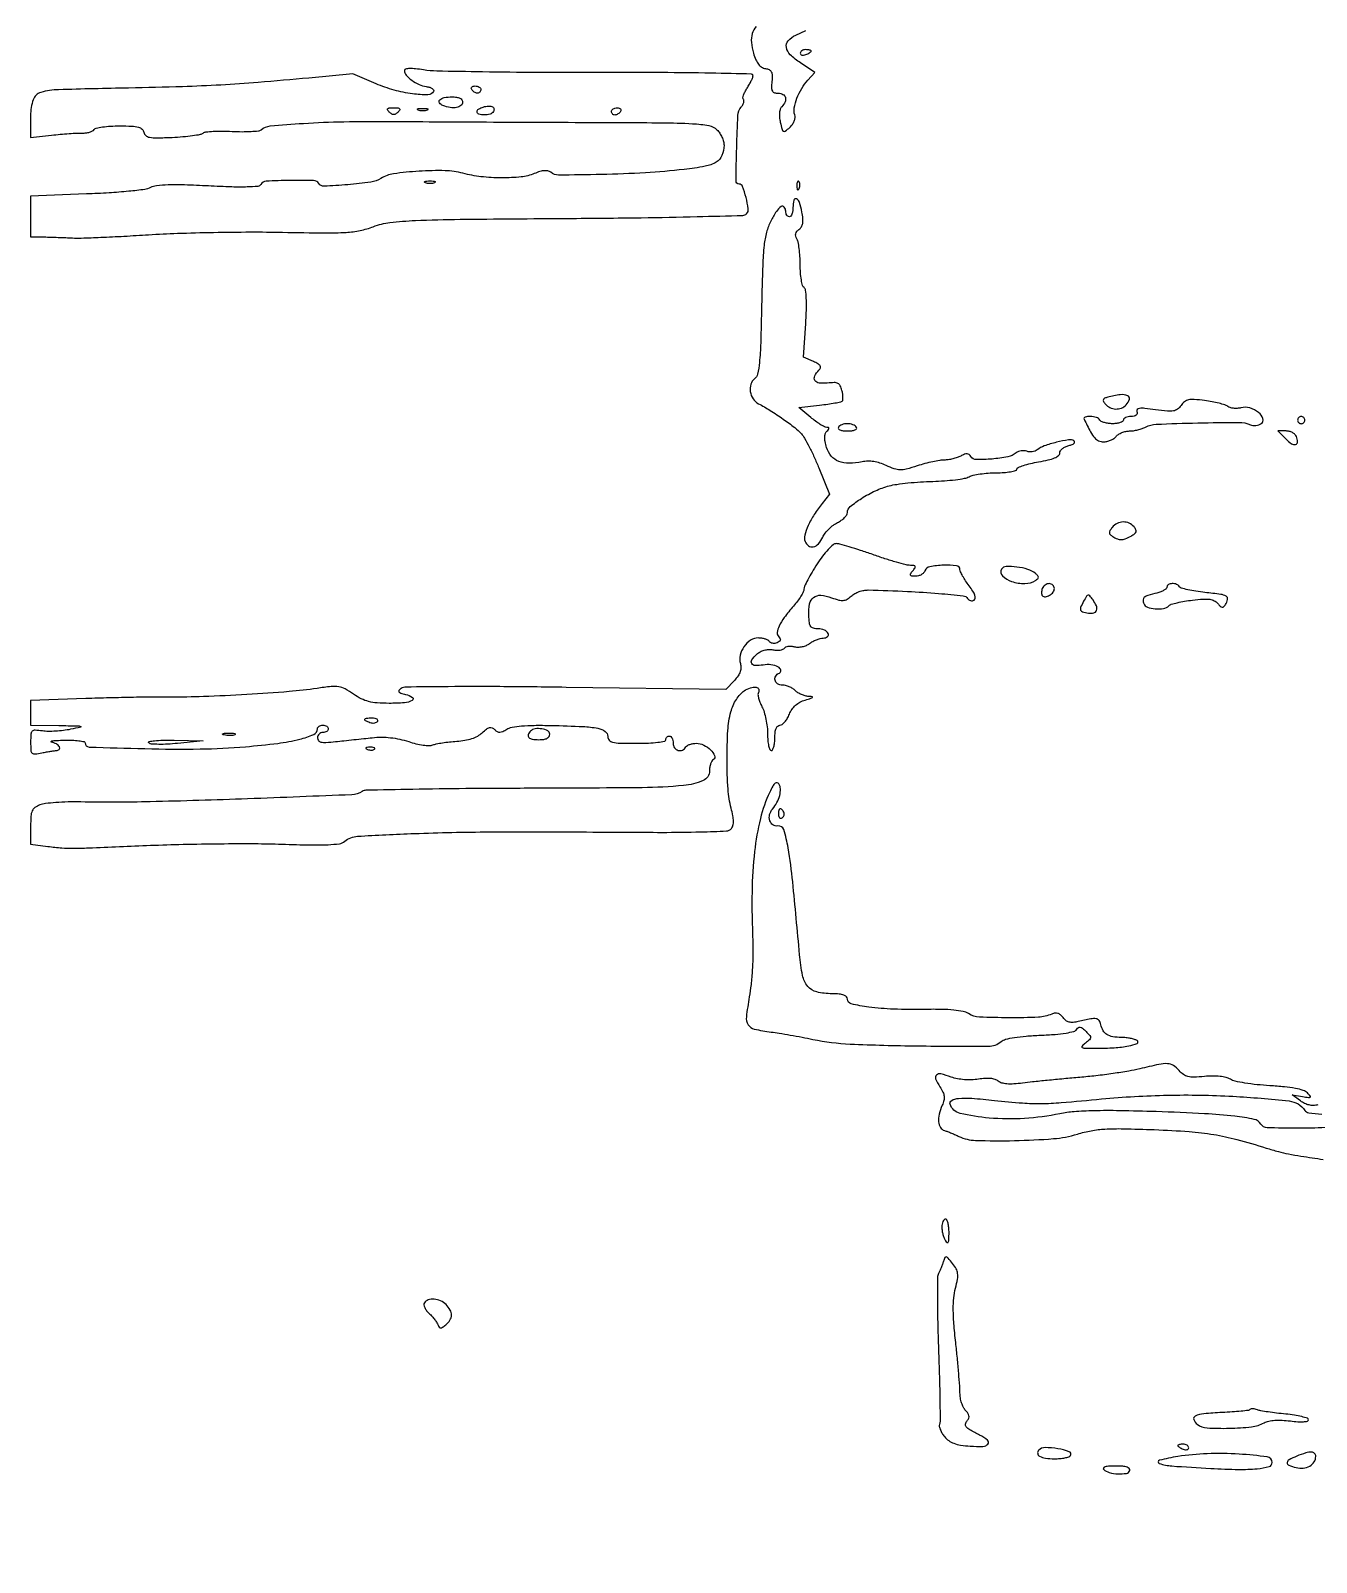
# Model space of a CAD drawing. Extents: x 0 to 5034, y 0 to 2560.
# Drawn here: x 0 to 354.2, y 256.5 to 678.2 of the extents above; entities that cross this region are included whole.
import ezdxf

# ---------------------------------------------------------------- set-up
doc = ezdxf.new("R2010")
doc.units = 0

msp = doc.modelspace()

# ---------------------------------------------------------------- linework, layer by layer
for points in [[(517.293101, 263.906391, 0.000009), (580.140047, 263.898438, 0.000011), (655.049667, 263.892017, 0.000009), (736, 263.888383, -0.000109)], [(199.859117, 679.36217, 0.108281), (198.780292, 677.417329, 0.095163), (198.535778, 675.004122, 0.050624), (199.104705, 672.044864, 0.028221), (199.764044, 670.22462, 0.063897), (200.505279, 668.964085, 0.086992), (201.369408, 668.178136, 0.106069), (202.393067, 667.800803, -0.071356), (203.451799, 667.491446, -0.170743), (204.034112, 666.932445, -0.11636), (204.265299, 665.970742, -0.025142), (204.18603, 664.25, 0.021922), (204.094066, 662.498917, 0.126309), (204.315183, 661.605629, 0.201554), (204.880345, 661.149467, 0.07044), (205.93603, 661, -0.122528), (207.237658, 660.676168, -0.21017), (207.919154, 659.813856, -0.175109), (207.806074, 658.590959, -0.08684), (206.898837, 657.298837, 0.120061), (206.496567, 656.637416, 0.053247), (206.291244, 655.629951, 0.045177), (206.28585, 654.393715, 0.03258), (206.493514, 653.029531, 0.010511), (206.976855, 651.030425, 0.205801), (207.359152, 650.542071, 0.297057), (207.890767, 650.582995, 0.020309), (209.108814, 651.598475, 0.055046), (209.820545, 652.401419, 0.058446), (210.323298, 653.324969, 0.064423), (210.561203, 654.24484, 0.108358), (210.48867, 655.035699, -0.121407), (210.360683, 656.980942, -0.046269), (211.086167, 659.618678, -0.044219), (212.397499, 662.338501, -0.053805), (214.09712, 664.596925), (216.061015, 666.69385), (212.030507, 669.361113, -0.046756), (209.237272, 671.610891, -0.159615), (208.167654, 673.651736, -0.228508), (208.692472, 675.455665, -0.098301), (210.75, 676.995293), (213.5, 678.311616)], [(354.574864, 382.429434, -0.060627), (353.377711, 382.279251, -0.056675), (352.150827, 382.414181, -0.054559), (350.943461, 382.830132, -0.048716), (349.804345, 383.51008), (347.5, 385.209697), (350.343485, 384.72565, 0.007322), (352.026375, 384.464468, 0.195601), (352.457611, 384.573204, 0.436113), (352.492175, 384.872485, 0.019475), (351.704004, 385.724567, 0.120974), (350.56363, 386.415323, 0.028421), (348.384279, 386.964881, 0.022962), (345.364665, 387.403579, 0.010263), (341.36052, 387.715861, -0.01181), (337.819725, 388.00303, -0.014192), (334.508247, 388.445827, -0.01291), (331.759818, 388.966228, -0.086438), (330.476065, 389.487025, 0.078281), (329.297929, 389.987357, 0.034583), (327.628213, 390.284678, 0.029916), (325.603597, 390.38045, 0.020815), (323.317678, 390.256503, -0.015531), (320.478162, 390.072433, -0.065952), (318.787819, 390.238684, -0.098084), (317.550827, 390.798964, -0.060539), (316.369372, 391.881574, 0.070976), (314.792333, 393.26749, 0.134558), (313.194677, 393.782365, 0.064003), (310.809394, 393.582536, 0.007195), (305.5, 392.362868, -0.017906), (302.478212, 391.736518, -0.006605), (298.178125, 391.063005, -0.006537), (293.45984, 390.450556, -0.007816), (289, 390.001379, 0.00195), (284.595362, 389.609898, 0.001764), (280.043705, 389.171252, 0.001765), (275.969918, 388.749619, 0.005635), (273.255167, 388.427971, -0.01683), (270.826631, 388.195229, -0.035511), (268.934927, 388.212453, -0.046933), (267.506704, 388.463347, -0.10666), (266.539753, 388.967008, 0.097228), (265.654041, 389.449585, 0.051383), (264.423466, 389.702054, 0.041786), (262.889904, 389.726833, 0.025005), (261.078257, 389.513221, -0.033303), (259.202868, 389.323564, -0.028427), (257.215857, 389.368546, -0.028843), (255.282377, 389.635385, -0.038059), (253.568805, 390.11128, 0.028503), (250.767576, 390.947158, 0.242126), (249.532292, 390.642096, 0.327166), (249.293661, 389.580932, 0.04224), (250.468675, 387.407464, -0.031546), (251.297481, 385.949694, -0.08254), (251.639907, 384.798809, -0.09211), (251.573346, 383.676085, -0.046185), (251.104133, 382.329203, 0.044882), (250.236804, 379.860208, 0.085398), (250.073804, 377.767576, 0.123014), (250.608417, 376.243875, 0.171455), (251.75, 375.377938, -0.013459), (252.578212, 375.088456, -0.006207), (253.640508, 374.669594, -0.006142), (254.747301, 374.201284, -0.008475), (255.728325, 373.751943, 0.10507), (260.296866, 372.648015, 0.011907), (270.994779, 372.606214, 0.014654), (281.755685, 373.136204, 0.055253), (288.375717, 374.401901, -0.029377), (292.150729, 375.327992, -0.031097), (295.937127, 375.783246, -0.019621), (300.990722, 375.875472, -0.004493), (309.531326, 375.619383, -0.008398), (319.114548, 375.084489, -0.022517), (325.899465, 374.283012, -0.024386), (332.273087, 372.915382, -0.01142), (340.377274, 370.558883, 0.009857), (343.692615, 369.583614, 0.01735), (346.471969, 368.927891, 0.011814), (349.926518, 368.322913, 0.002394), (356.084286, 367.424036, 0.095083)], [(356.680118, 376.196098, -0.014453), (348.775323, 375.985961, -0.008682), (340.646624, 376.146043, -0.250067), (338.899119, 377.16323, 0.206698), (337.053803, 378.451767, 0.021097), (331.669172, 379.31921, 0.016782), (323.377841, 380.017109, 0.004365), (310.00755, 380.574733, 0.003842), (300.02691, 380.826961, 0.009843), (292.800218, 380.811753, 0.013305), (287.416962, 380.550999, 0.032756), (283.5, 379.997024, -0.036355), (273.782734, 378.693896, -0.036843), (264.023046, 378.820992, -0.035839), (256.03059, 380.097051, -0.262466), (253.28295, 382.622675, -0.365796), (253.711986, 383.67469, -0.099133), (255.576956, 384.220252, -0.039695), (259.241268, 384.248188, -0.00878), (265.5, 383.687896, 0.006727), (273.224821, 382.964369, 0.02313), (278.256075, 382.794823, 0.017758), (283.899498, 383.066359, 0.00278), (295, 384.058605, -0.018459), (313.191589, 385.111199, -0.019232), (331.163027, 384.795324, -0.013234), (346.657031, 383.514174, -0.218303), (351.000629, 380.917416, 0.213002), (352.052425, 380.274062, 0.0138), (355.702879, 379.901797, 0.01407)]]:
    msp.add_lwpolyline(points, format="xyb")
for points in [[(212, 672.031385, 0.184534), (212.122486, 671.710807, 0.147206), (212.440625, 671.516384, 0.100118), (212.925634, 671.488865, 0.055937), (213.5, 671.638374, 0.02136), (214.074558, 671.887494, 0.030395), (214.559375, 672.160341, 0.030693), (214.912889, 672.420671, 0.222225), (215, 672.606989, 0.289661), (214.903916, 672.758929, 0.046727), (214.559375, 672.884553, 0.039339), (214.074824, 672.971531, 0.024748), (213.5, 673, 0.062722), (212.926468, 672.92777, 0.08088), (212.440625, 672.715469, 0.098158), (212.115494, 672.400789, 0.152681)], [(103, 667.283818, 0.179989), (103.473403, 666.011332, 0.055335), (105.000077, 664.595032, 0.052821), (107.000096, 663.418315, 0.072787), (109, 662.841175, -0.040584), (109.922053, 662.638125, -0.073339), (110.61875, 662.30647, -0.116413), (110.989227, 661.907434, -0.250067), (111, 661.5, -0.284798), (109.459922, 660.551009, -0.032409), (105.197656, 660.838961, -0.034474), (100.123079, 661.873813, -0.032958), (95.159518, 663.607207), (88.763133, 666.325707), (76.631566, 665.188536, -0.002803), (62.720545, 663.963205, -0.006725), (52.394087, 663.251618, -0.006476), (41.825695, 662.803262, -0.002427), (27, 662.438593, 0.00216), (7.718823, 661.97467, 0.061686), (2.80879, 661.224602, 0.248937), (0.708856, 659.217646, 0.08019), (0, 654.826243), (0, 648.811397), (5.75, 649.4613, -0.005597), (8.148293, 649.705213, -0.005274), (10.599439, 649.900767, -0.005251), (12.774808, 650.028306, -0.018207), (14.184262, 650.044726, 0.035254), (15.25757, 650.093831, 0.040475), (16.263543, 650.294722, 0.044584), (17.069384, 650.604609, 0.141176), (17.493279, 650.989125, -0.203348), (18.053757, 651.385878, -0.017802), (19.805012, 651.703055, -0.021099), (22.000886, 651.926441, -0.014798), (24.485693, 652, -0.0096), (27.903453, 651.934376, -0.054103), (29.706594, 651.668315, -0.120855), (30.694234, 651.134979, -0.162626), (31.189328, 650.255414, 0.17523), (31.72078, 649.363145, 0.127941), (32.777409, 648.87578, 0.049111), (34.788731, 648.715497, 0.006684), (39.012652, 648.850663, 0.009829), (41.955397, 649.042251, 0.013325), (44.602373, 649.338129, 0.010259), (46.775496, 649.685444, 0.127638), (47.527339, 650.032903, -0.14492), (48.26901, 650.345579, -0.013137), (50.293304, 650.517785, -0.016174), (52.765366, 650.582685, -0.011949), (55.500742, 650.500616, 0.011759), (58.236068, 650.417508, 0.015921), (60.707962, 650.479275, 0.012868), (62.733446, 650.646874, 0.143612), (63.473402, 650.954126, -0.1475), (66.001817, 651.981492, -0.007193), (75.121519, 652.700478, -0.011025), (86.232928, 653.170116, -0.007307), (99, 653.241328, 0.000785), (108.071371, 653.173599, 0.000243), (121.731817, 653.099675, 0.000243), (137.008183, 653.031827, 0.000267), (151.810441, 652.981159, -0.000976), (173.893896, 652.874215, -0.01199), (182.320696, 652.614803, -0.03003), (186.845339, 652.093099, -0.153836), (189.060441, 650.939559, -0.051152), (189.802876, 650.027412, -0.038192), (190.430254, 648.891515, -0.039024), (190.859563, 647.716393, -0.06817), (191, 646.69113, -0.097952), (190.444758, 643.88408, -0.159932), (188.881727, 642.057278, -0.090361), (185.804253, 640.879044, -0.018332), (180, 640.009244, -0.013501), (169.360393, 639.101732, -0.009167), (157.211734, 638.618488, -0.003598), (145.43552, 638.450935, -0.174887), (143.250904, 639.22185, 0.114867), (142.49198, 639.594822, 0.076001), (141.519452, 639.66921, 0.055307), (140.291771, 639.438355, 0.025055), (138.750904, 638.882046, -0.073698), (135.107565, 637.95391, -0.026762), (129.767614, 637.693095, -0.026728), (124.052203, 638.025828, -0.038262), (119.06683, 638.974702, 0.061277), (114.183187, 639.673713, 0.02067), (106.981856, 639.51837, 0.018399), (99.973133, 638.817299, 0.106673), (96.5, 637.553308, -0.105871), (93.678815, 636.521509, -0.014162), (87.350979, 635.814019, -0.009124), (80.823916, 635.390642, -0.272389), (79.418475, 636.13191, 0.253975), (77.956645, 636.968488, 0.009546), (71.427713, 636.98979, 0.00969), (64.909306, 636.760188, 0.245415), (63.425045, 635.87872, -0.235654), (62.586023, 635.359265, -0.015755), (59.680245, 635.184741, -0.015347), (55.422495, 635.194153, -0.004644), (48.964797, 635.466763, 0.005179), (42.411739, 635.736375, 0.015007), (37.873923, 635.739785, 0.019374), (34.698737, 635.523532, 0.096461), (32.999031, 634.999481, -0.091385), (31.42702, 634.497426, -0.007098), (27.020554, 633.998828, -0.009262), (21.600903, 633.564588, -0.006237), (15.400262, 633.260792), (0, 632.698708), (0, 627.099354), (0, 621.5), (3.75, 621.430738, -0.002759), (5.474214, 621.389374, -0.001539), (7.573438, 621.320955, -0.001535), (9.696373, 621.238699, -0.00249), (11.5, 621.154271, 0.020947), (13.95005, 621.130093, 0.002555), (19.31875, 621.329523, 0.003026), (25.697782, 621.637817, 0.002492), (32.5, 622.041842, -0.007557), (40.435718, 622.432567, -0.003924), (50.351122, 622.692766, -0.0039), (60.54145, 622.80067, -0.005926), (69.397437, 622.720405, 0.002681), (81.087171, 622.538587, 0.017915), (86.901833, 622.68769, 0.035435), (90.79696, 623.206063, 0.040698), (94.397437, 624.258945, -0.061383), (98.975419, 625.39496, -0.019548), (105.988219, 625.967993, -0.008172), (118.278639, 626.288803, -0.000804), (147.872972, 626.529822, 0.001529), (168.161717, 626.724438, 0.003426), (183.566805, 627.0249, 0.000819), (196.181977, 627.378108, 0.191223), (197.230908, 627.830908, 0.234237), (197.679532, 629.161373, 0.027978), (197.072575, 632.30214, 0.026842), (196.134183, 635.330236, 0.313839), (195.172448, 636.000133, -0.416875), (194.32819, 636.852426, -0.004408), (194.49379, 646.004951, -0.006609), (194.851397, 654.912407, -0.161221), (195.742771, 657.190058, 0.04327), (196.17121, 657.807998, 0.059654), (196.434317, 658.429285, 0.075155), (196.504587, 658.961011, 0.194074), (196.355866, 659.310801, -0.233375), (196.219168, 659.714023, -0.045215), (196.393616, 660.486673, -0.039579), (196.783852, 661.431878, -0.027352), (197.364542, 662.433608, 0.015698), (197.990646, 663.457919, 0.018165), (198.519584, 664.471618, 0.017461), (198.902891, 665.354297, 0.093966), (199, 665.866455, 0.407765), (198.589163, 666.28646, 0.000672), (187.370661, 666.51896, 0.003759), (173.872809, 666.67903, 0.001718), (156.25, 666.694936, -0.001842), (139.490973, 666.714219, -0.002578), (124.515625, 666.863859, -0.001543), (111.905348, 667.093829, -0.034139), (108.25, 667.422129, 0.013205), (106.023961, 667.716362, 0.032848), (104.383259, 667.780931, 0.045673), (103.29896, 667.652802, 0.354269)], [(124, 662, -0.092995), (123.928382, 661.618268, -0.096318), (123.723586, 661.29375, -0.099231), (123.418051, 661.076556, -0.105429), (123.059017, 661, -0.089642), (122.653442, 661.073302, -0.053229), (122.2129, 661.29375, -0.051032), (121.806203, 661.617485, -0.06081), (121.5, 662, -0.139169), (121.392057, 662.379648, -0.191142), (121.521475, 662.70625, -0.138808), (121.889346, 662.926733, -0.066118), (122.440983, 663, -0.062283), (123.037096, 662.925455, -0.080552), (123.542039, 662.70625, -0.097988), (123.879982, 662.381379, -0.153634)], [(119, 658.5, -0.235225), (118.545627, 657.587613, -0.121285), (117.344454, 657.072236, -0.081136), (115.577349, 657.068705, -0.051668), (113.587531, 657.604785, -0.142519), (112.61647, 658.342283, -0.376173), (112.682041, 659.145332, -0.146325), (113.941803, 659.799802, -0.047173), (116.059017, 660, -0.034849), (117.348001, 659.910051, -0.083267), (118.259836, 659.622492, -0.12588), (118.800761, 659.146065, -0.150693)], [(101.2, 655.8, -0.049631), (100.547259, 655.265408, -0.147822), (100, 655.1, -0.147822), (99.452741, 655.265408, -0.049631), (98.8, 655.8, -0.051663), (98.313616, 656.398813, -0.354955), (98.35, 656.75, -0.180052), (98.800928, 656.95632, -0.018208), (100, 657, -0.018208), (101.199072, 656.95632, -0.180052), (101.65, 656.75, -0.354955), (101.686384, 656.398813, -0.051663)], [(109.25, 656.337719, -0.057986), (108.679992, 656.181385, -0.037979), (108, 656.12966, -0.037979), (107.320008, 656.181385, -0.057986), (106.75, 656.337719, -0.174857), (106.540618, 656.525001, -0.447206), (106.601562, 656.693942, -0.078554), (107.10856, 656.810911, -0.017491), (108, 656.842105, -0.017491), (108.89144, 656.810911, -0.078554), (109.398438, 656.693942, -0.447206), (109.459382, 656.525001, -0.174857)], [(127.457295, 655.930902, -0.186965), (126.554103, 655.247762, -0.069348), (124.948488, 655.02244, -0.078255), (123.492861, 655.25025, -0.325673), (123, 655.926676, -0.261691), (123.395124, 656.62992, -0.061367), (124.672387, 657.207081, -0.059045), (126.160405, 657.48382, -0.135817), (127.266312, 657.254966, -0.129459), (127.513722, 657.032874, -0.110075), (127.638517, 656.703842, -0.09672), (127.619277, 656.316169, -0.077943)], [(162.5, 656, -0.06081), (162.193797, 655.617485, -0.051032), (161.7871, 655.29375, -0.053229), (161.346558, 655.073302, -0.089642), (160.940983, 655, -0.105429), (160.581949, 655.076556, -0.099231), (160.276414, 655.29375, -0.096318), (160.071618, 655.618268, -0.092995), (160, 656, -0.153634), (160.120018, 656.381379, -0.097988), (160.457961, 656.70625, -0.080552), (160.962904, 656.925455, -0.062283), (161.559017, 657, -0.066118), (162.110654, 656.926733, -0.138808), (162.478525, 656.70625, -0.191142), (162.607943, 656.379648, -0.139169)], [(111.25, 636.337719, -0.057986), (110.679992, 636.181385, -0.037979), (110, 636.12966, -0.037979), (109.320008, 636.181385, -0.057986), (108.75, 636.337719, -0.174857), (108.540618, 636.525001, -0.447206), (108.601562, 636.693942, -0.078554), (109.10856, 636.810911, -0.017491), (110, 636.842105, -0.017491), (110.89144, 636.810911, -0.078554), (111.398438, 636.693942, -0.447206), (111.459382, 636.525001, -0.174857)], [(211.078947, 635.416667, 0.018894), (211.137993, 634.670344, 0.168741), (211.279315, 634.37858, 0.470617), (211.461564, 634.395823, 0.054073), (211.683114, 634.8125, 0.051402), (211.839148, 635.359369, 0.05415), (211.876576, 635.916927, 0.060344), (211.797407, 636.402231, 0.126455), (211.604167, 636.729167, 0.296942), (211.385309, 636.77538, 0.208169), (211.200665, 636.592839, 0.077125), (211.089945, 636.112848, 0.028489)], [(210, 629.5, -0.038131), (209.926884, 628.542644, -0.057076), (209.70625, 627.734375, -0.074992), (209.382936, 627.182831, -0.226478), (209, 627, -0.148195), (208.618646, 627.115568, -0.098894), (208.29375, 627.440625, -0.082425), (208.074694, 627.926543, -0.064853), (208, 628.5, 0.17126), (207.594408, 629.649408, 0.386504), (206.754868, 629.780332, 0.103108), (205.428713, 628.446121, 0.02629), (203.894303, 625.792817, 0.051986), (202.70958, 622.71889, 0.038927), (202.037431, 619.150357, 0.019206), (201.651928, 613.648345, 0.00286), (201.365072, 602.542817, -0.002735), (201.101233, 592.228444, -0.016337), (200.758754, 586.86052, -0.027947), (200.26938, 583.671414, -0.182762), (199.41091, 582.331127, 0.159946), (198.37395, 580.860044, 0.114244), (198.233445, 578.835715, 0.107138), (199.00731, 576.850328, 0.126672), (200.5, 575.5046, -0.019286), (203.747223, 573.644354, -0.013091), (207.300319, 571.291099, -0.012546), (210.479255, 568.942707, -0.04502), (212.32172, 567.221718, -0.052914), (213.208171, 565.989865, -0.010958), (214.480709, 563.638858, -0.011401), (215.842626, 560.829542, -0.010529), (217.11331, 557.886198), (220.08318, 550.588376), (218.028491, 548.044188, 0.02861), (215.85282, 545.010485, 0.035584), (214.208042, 541.95496, 0.038457), (213.244347, 539.280076, 0.160182), (213.326747, 537.590894, 0.14579), (214.270139, 536.365123, 0.217549), (215.575655, 536.104709, 0.152323), (217.001939, 536.947796, 0.072044), (218.204543, 538.740891, -0.051667), (218.907193, 539.88647, -0.033005), (219.937463, 541.062537, -0.033005), (221.11353, 542.092807, -0.051667), (222.259109, 542.795457, 0.039362), (223.30791, 543.403818, 0.045488), (224.194863, 544.143668, 0.051155), (224.808409, 544.898605, 0.146082), (225, 545.540377, -0.223227), (225.766616, 547.171933, -0.030892), (228.872823, 549.439217, -0.03429), (232.716007, 551.539798, -0.04432), (236.5, 552.891432, -0.028621), (238.573435, 553.305834, -0.009312), (241.675, 553.684269, -0.009247), (245.143782, 553.977375, -0.010286), (248.5, 554.129293, 0.011688), (251.709517, 554.283589, 0.01376), (254.7375, 554.584129, 0.012691), (257.266125, 554.971025, 0.079056), (258.5, 555.400555, -0.069336), (259.624709, 555.816629, -0.017998), (261.528125, 556.162761, -0.01795), (263.747676, 556.403394, -0.017446), (266, 556.487238, 0.017059), (268.120103, 556.56452, 0.026557), (269.934315, 556.790001, 0.024559), (271.317572, 557.107849, 0.289566), (271.67001, 557.5, -0.256302), (272.019878, 557.941426, -0.019262), (273.502639, 558.5, -0.022833), (275.423725, 559.044297, -0.015141), (277.67001, 559.5, 0.015035), (280.294331, 560.031819, 0.042159), (282.076394, 560.611084, 0.066743), (283.154912, 561.24567, 0.230368), (283.5, 561.954915, -0.149911), (283.684068, 562.55504, -0.072259), (284.231414, 563.155112, -0.061699), (285.037541, 563.664801, -0.052233), (285.989919, 563.99762, 0.032013), (286.891629, 564.272436, 0.092727), (287.447268, 564.609107, 0.233305), (287.583389, 564.947255, 0.239824), (287.396072, 565.255214, 0.179524), (285.928473, 565.550131, 0.020561), (282.565497, 564.87518, 0.024787), (279.219869, 563.881352, 0.086535), (277.262735, 562.784157, -0.082782), (276.668176, 562.444991, -0.055633), (275.907318, 562.257128, -0.054546), (275.104904, 562.239526, -0.069953), (274.385987, 562.405377, 0.072456), (273.664833, 562.567965, 0.055429), (272.85581, 562.540725, 0.056182), (272.085339, 562.338526, 0.081135), (271.479128, 561.982678, -0.125051), (269.16829, 560.883712, -0.028141), (264.820745, 560.276208, -0.02363), (260.495667, 560.123392, -0.256751), (259.029432, 560.952378, 0.092178), (258.544773, 561.485936, 0.150218), (257.975104, 561.694749, 0.104837), (257.234397, 561.578424, 0.031688), (256.192915, 561.103245, -0.039545), (255.226009, 560.680296, -0.023381), (254.017075, 560.324078, -0.023301), (252.76915, 560.079938, -0.036667), (251.680576, 560, 0.041199), (250.409276, 559.895069, 0.012124), (248.485813, 559.527242, 0.012085), (246.334111, 559.006686, 0.012714), (244.246484, 558.390611, -0.013374), (241.220453, 557.501946, -0.067464), (239.4763, 557.284249, -0.082612), (237.904576, 557.562791, -0.02571), (235.68133, 558.480978, 0.032168), (233.933267, 559.176646, 0.040112), (232.233811, 559.5822, 0.043068), (230.60052, 559.693423, 0.049569), (229.04968, 559.510912, -0.051104), (225.442414, 559.097585, -0.099377), (222.605255, 559.631875, -0.121399), (220.560155, 561.11005, -0.101734), (219.272347, 563.464271, -0.022681), (218.857476, 565.072726, -0.054418), (218.73675, 566.296316, -0.077308), (218.891037, 567.224665, -0.117131), (219.318587, 567.918587, 0.025566), (219.785403, 568.435748, 0.182447), (219.890322, 568.75, 0.3296), (219.738079, 568.940022, 0.06473), (219.276725, 569, -0.122381), (218.655016, 569.154485, -0.01797), (217.521959, 569.807812, -0.019393), (216.215906, 570.697037, -0.015561), (214.880416, 571.75), (211.607381, 574.5), (217.342334, 575.121976, 0.007294), (219.576638, 575.397326, 0.010528), (221.542464, 575.711067, 0.006545), (223.169076, 576.027961, 0.145999), (223.587311, 576.253978, 0.175316), (223.748534, 576.59796, 0.030936), (223.769789, 577.322302, 0.030229), (223.686638, 578.214245, 0.023131), (223.492309, 579.174621, 0.053471), (223.024198, 580.446167, 0.16412), (222.384206, 581.086766, 0.121269), (221.356117, 581.315773, 0.023512), (219.443641, 581.183214, -0.060379), (217.218759, 581.19299, -0.222309), (216.05922, 581.924021, -0.266289), (215.996992, 583.160508, -0.078959), (217.152126, 584.752126, 0.113884), (217.536777, 585.367555, 0.230827), (217.468992, 585.920913, 0.118459), (216.885435, 586.474866, 0.024013), (215.607081, 587.133164), (212.909911, 588.362077), (213.502351, 597.59273, 0.008142), (213.695084, 601.620949, 0.01939), (213.673359, 604.6175, 0.019248), (213.490147, 606.780126, 0.227354), (213.047395, 607.470708, -0.19353), (212.637137, 608.027648, -0.021612), (212.303174, 609.599608, -0.023754), (212.066913, 611.582019, -0.017109), (211.984687, 613.809017, 0.014586), (211.911875, 616.093593, 0.017084), (211.705785, 618.251991, 0.016185), (211.412556, 620.049267, 0.092771), (211.056736, 620.94244, -0.07713), (210.75035, 621.647055, -0.122356), (210.742031, 622.301654, -0.114869), (211.044515, 622.912902, -0.062872), (211.655351, 623.489937, 0.099039), (212.326703, 624.222257, 0.094352), (212.679171, 625.168962, 0.065228), (212.728368, 626.46326, 0.023296), (212.472012, 628.297497, 0.031844), (211.811665, 630.89324, 0.204083), (210.941566, 631.894521, 0.483744), (210.227907, 631.551218, 0.055384)], [(296.696896, 577.300448, 0.039047), (295.825233, 577.000157, 0.212995), (295.496397, 576.640928, 0.216529), (295.546993, 576.160534, 0.04035), (296.069341, 575.416449, 0.107083), (297.315082, 574.440169, 0.103773), (298.86748, 574.052761, 0.102917), (300.455228, 574.320994, 0.1036), (301.8, 575.2, 0.129996), (302.681314, 576.715063, 0.378871), (302.190728, 577.715265, 0.131862), (300.150472, 577.978385, 0.029949)], [(316.883116, 575.040931, -0.075935), (315.89721, 574.00018, -0.123664), (314.789619, 573.512458, -0.066699), (313.119815, 573.453127, -0.010523), (309.850866, 573.843081, 0.007962), (306.9171, 574.2083, 0.052421), (305.438961, 574.213003, 0.18555), (304.815851, 573.897667, 0.282631), (304.707855, 573.318934, -0.129904), (304.767471, 572.76932, -0.184901), (304.527596, 572.346442, -0.124974), (303.968443, 572.082877, -0.047992), (303.106989, 572, 0.0455), (302.300497, 571.926457, 0.065407), (301.618928, 571.70625, 0.085412), (301.158584, 571.382074, 0.199288), (301, 571, -0.251914), (300.793368, 570.615903, -0.064068), (300.136086, 570.29375, -0.049716), (299.18562, 570.0728, -0.032276), (298.059017, 570, -0.031397), (296.887885, 570.073612, -0.037109), (295.8004, 570.29375, -0.040338), (294.934161, 570.614422, -0.146547), (294.5, 571, 0.185669), (293.598516, 571.685406, 0.056272), (291.875539, 571.982024, 0.080207), (290.466671, 571.837798, 0.471418), (290.198754, 571.25, 0.008686), (291.985758, 567.73855, 0.05477), (293.114079, 566.080585, 0.11309), (294.188503, 565.282976, 0.103712), (295.53807, 565, 0.058578), (296.47829, 565.110532, 0.043733), (297.469541, 565.440625, 0.044589), (298.361388, 565.925512, 0.072871), (299, 566.5, -0.078811), (299.654285, 567.074751, -0.044331), (300.596922, 567.559375, -0.042888), (301.661343, 567.889279, -0.053758), (302.688186, 568, 0.035473), (303.767608, 568.076677, 0.023225), (304.993447, 568.310237, 0.023372), (306.172587, 568.651156, 0.040825), (307.104869, 569.056124, -0.113393), (310.070028, 569.862646, -0.004399), (321.482041, 570.216013, -0.004577), (332.862307, 570.364009, -0.107146), (336, 569.696459, 0.080426), (336.684639, 569.512425, 0.053322), (337.5, 569.516054, 0.052352), (338.315047, 569.694556, 0.068181), (339, 570.03082, 0.338385), (339.467185, 571.414144, 0.147235), (338.271234, 573.092017, 0.094544), (335.823294, 574.337485, 0.132778), (333.384482, 574.381651, -0.045151), (332.370749, 574.222563, -0.041899), (331.318726, 574.241846, -0.044618), (330.383474, 574.422931, -0.097523), (329.737014, 574.755274, 0.088936), (328.955781, 575.173872, 0.015899), (327.360288, 575.637308, 0.01673), (325.43282, 576.063138, 0.014414), (323.383116, 576.383726, 0.013365), (320.512758, 576.670547, 0.069256), (318.926067, 576.566588, 0.116769), (317.842237, 576.06136, 0.073971)], [(222.5, 569, 0.302575), (222.513374, 568.607504, 0.143113), (222.930402, 568.280626, 0.067954), (223.789018, 568.066129, 0.027283), (225, 568, 0.027283), (226.210982, 568.066129, 0.067954), (227.069598, 568.280626, 0.143113), (227.486626, 568.607504, 0.302575), (227.5, 569, 0.108893), (227.127799, 569.383456, 0.050757), (226.510686, 569.70625, 0.046925), (225.765732, 569.925899, 0.048273), (225, 570, 0.048273), (224.234268, 569.925899, 0.046925), (223.489314, 569.70625, 0.050757), (222.872201, 569.383456, 0.108893)], [(349, 571, 0.099038), (349.076342, 570.618362, 0.097945), (349.29375, 570.29375, 0.097945), (349.618362, 570.076342, 0.099038), (350, 570, 0.099038), (350.381638, 570.076342, 0.097945), (350.70625, 570.29375, 0.097945), (350.923658, 570.618362, 0.099038), (351, 571, 0.099038), (350.923658, 571.381638, 0.097945), (350.70625, 571.70625, 0.097945), (350.381638, 571.923658, 0.099038), (350, 572, 0.099038), (349.618362, 571.923658, 0.097945), (349.29375, 571.70625, 0.097945), (349.076342, 571.381638, 0.099038)], [(345.75, 565.805556, 0.045672), (347.312053, 564.505485, 0.208808), (348.444914, 564.286276, 0.360807), (348.960577, 564.953874, 0.083081), (348.654923, 566.456872, 0.111288), (348.261336, 567.047166, 0.066142), (347.574718, 567.546706, 0.061113), (346.714995, 567.884921, 0.063267), (345.809163, 568), (343.555556, 568)], [(297.936747, 541.423785, 0.03121), (297.300438, 540.551664, 0.156052), (297.147786, 539.973918, 0.190605), (297.372206, 539.481966, 0.050531), (298.064302, 538.939097, 0.042574), (299.351905, 538.270273, 0.105327), (300.392197, 538.076565, 0.090509), (301.517003, 538.31197, 0.026147), (303.130308, 539.069739, 0.034304), (304.104328, 539.680371, 0.158368), (304.490248, 540.211776, 0.196919), (304.446331, 540.797178, 0.057308), (303.942122, 541.569739, 0.111621), (302.602176, 542.600583, 0.114934), (300.963603, 542.940532, 0.11211), (299.311387, 542.522895, 0.102152)], [(216.643372, 531.386591, 0.010157), (215.248056, 529.13807, 0.013285), (214.070241, 527.025031, 0.010851), (213.180078, 525.229442, 0.110077), (213, 524.421387, -0.116728), (212.829236, 523.699891, -0.021717), (212.161828, 522.501773, -0.022217), (211.239018, 521.141528, -0.018679), (210.14665, 519.784796, 0.016975), (207.585801, 516.626287, 0.051119), (206.149191, 514.257587, 0.088832), (205.671689, 512.503874, 0.222054), (206.114022, 511.285978, -0.076704), (206.472098, 510.797223, -0.199779), (206.508315, 510.371234, -0.170975), (206.2265, 509.999157, -0.054425), (205.599242, 509.676457, -0.063788), (204.968185, 509.522692, -0.070773), (204.341394, 509.541319, -0.080393), (203.814441, 509.722675, -0.13209), (203.473008, 510.043674, 0.133647), (203.079295, 510.411562, 0.044543), (202.345318, 510.719079, 0.040597), (201.432914, 510.929423, 0.036374), (200.464036, 511, 0.144349), (198.335817, 510.372511, 0.096305), (196.491113, 508.599959, 0.095097), (195.427957, 506.242727, 0.136185), (195.511462, 503.963888, -0.080477), (195.677027, 502.843574, -0.082768), (195.477265, 501.739807, -0.067522), (194.878677, 500.587337, -0.034047), (193.84439, 499.313416), (191.5, 496.796983), (147.5, 497.406389, 0.0017), (129.227799, 497.597345, 0.003577), (115.038085, 497.595891, 0.001085), (103.407451, 497.486248, 0.141904), (102.052155, 497.076606, 0.064984), (101.463174, 496.575222, 0.362737), (101.447871, 496.191185, 0.152533), (101.934367, 495.84976, 0.015826), (103.295244, 495.462034, -0.084961), (105.17985, 494.630752, -0.566177), (105.143349, 493.810991, -0.104819), (102.953996, 493.164647, -0.01955), (98.744734, 493, -0.017802), (95.44924, 493.117371, -0.045633), (93.096404, 493.502876, -0.05384), (91.087999, 494.261558, -0.034327), (88.940732, 495.541073, 0.027016), (86.60496, 496.979566, 0.085774), (84.873634, 497.566498, 0.065194), (82.798533, 497.619459, 0.01123), (78.886981, 497.11942, -0.017328), (71.198329, 496.23167, -0.005331), (59.550236, 495.4192, -0.00552), (47.594325, 494.845639, -0.012352), (38.5, 494.734753, 0.005776), (34.402842, 494.738681, 0.001895), (28.370313, 494.651899, 0.001888), (21.675224, 494.504916, 0.002134), (15.25, 494.312139), (0, 493.78943), (0, 490.394715), (0, 487), (7.75, 486.890434, -0.001015), (12.950654, 486.806348, -0.073039), (13.795237, 486.666567, -0.76311), (13.786239, 486.456065, -0.005103), (11, 485.849963, -0.020712), (9.039207, 485.528356, -0.015683), (6.867188, 485.332807, -0.015931), (4.813399, 485.278236, -0.035168), (3.25, 485.396659, 0.021075), (1.229368, 485.607087, 0.208157), (0.444575, 485.321655, 0.188227), (0.074848, 484.535112, 0.01683), (0, 482.312129, 0.015535), (0.069439, 480.07775, 0.190828), (0.425457, 479.320062, 0.220201), (1.1761, 479.07053, 0.021214), (3.125, 479.375, -0.004902), (4.385597, 479.614291, -0.005698), (5.589063, 479.816406, -0.005102), (6.610229, 479.965306, -0.03366), (7.125, 480, 0.210371), (7.87132, 480.328549, 0.331757), (7.938559, 480.993721, 0.133121), (7.088234, 481.811994, 0.077964), (5.75, 482.294267, -0.452816), (5.648064, 482.468192, -0.279243), (5.85, 482.640337, -0.026868), (7.173116, 482.783247, -0.007548), (9.25, 482.863818, -0.014052), (11.454457, 482.854068, -0.02319), (13.310938, 482.707294, -0.019613), (14.729499, 482.471829, -0.355731), (15, 482.139737, 0.403969), (16.116833, 480.982994, 0.002672), (31.475993, 480.52577, 0.009701), (46.668933, 480.449584, 0.017286), (59.155652, 481.061385, 0.010226), (68.079321, 481.992601, 0.030185), (74.137711, 483.124983, 0.04289), (77.968091, 484.44066, 0.296837), (79, 486.02568, -0.151849), (79.11551, 486.397256, -0.098302), (79.440625, 486.713794, -0.081166), (79.926482, 486.927322, -0.063109), (80.5, 487, -0.064853), (81.073457, 486.925306, -0.082425), (81.559375, 486.70625, -0.098894), (81.884432, 486.381354, -0.148195), (82, 486, -0.148195), (81.884432, 485.618646, -0.098894), (81.559375, 485.29375, -0.082425), (81.073457, 485.074694, -0.064853), (80.5, 485, 0.101382), (79.927593, 484.882731, 0.098466), (79.440625, 484.549257, 0.097376), (79.114386, 484.051212, 0.096743), (79, 483.465557, 0.183199), (79.275357, 482.739256, 0.163597), (79.977554, 482.335604, 0.065034), (81.360019, 482.242132, 0.011027), (84, 482.465557, 0.000039), (86.282939, 482.70976, 0.000023), (89.029023, 483.00385, 0.000023), (91.784491, 483.2992, 0.000038), (94.098803, 483.547549, -0.026844), (96.630916, 483.682644, -0.027023), (99.157275, 483.545056, -0.026916), (101.66364, 483.134767, -0.026157), (104.135991, 482.454831, 0.021471), (106.152235, 481.879965, 0.024385), (108.126864, 481.50828, 0.024601), (109.815113, 481.359156, 0.109813), (110.787188, 481.535884, -0.049557), (111.752636, 481.834063, -0.011534), (113.424921, 482.133974, -0.011788), (115.374667, 482.390491, -0.011309), (117.36148, 482.559018, 0.026404), (119.618528, 482.819269, 0.038943), (121.552425, 483.303695, 0.044827), (123.156065, 484.00619, 0.063011), (124.41848, 484.923416, -0.024996), (125.584321, 485.913806, -0.10328), (126.413345, 486.312631, -0.164525), (127.118512, 486.253568, -0.094204), (127.831959, 485.768041, 0.070254), (128.539777, 485.235384, 0.133306), (129.227647, 485.067202, 0.102407), (130.030404, 485.25462, 0.031206), (131.133743, 485.851451, -0.093663), (132.621435, 486.430982, -0.024446), (135.173196, 486.779666, -0.01932), (138.670801, 486.948685, -0.008232), (143.358784, 486.916754, -0.004834), (152.157923, 486.626792, -0.037383), (156.244407, 486.145066, -0.104898), (158.263346, 485.288842, -0.244892), (159, 483.875, 0.179797), (159.36865, 482.882957, 0.158557), (160.316667, 482.308594, 0.051938), (162.327953, 482.052927, 0.005664), (167, 482, 0.010616), (170.198174, 482.067911, 0.020476), (172.75, 482.28125, 0.01702), (174.659026, 482.586179, 0.358912), (175, 483, -0.099038), (175.076342, 483.381638, -0.097945), (175.29375, 483.70625, -0.097945), (175.618362, 483.923658, -0.099038), (176, 484, -0.191087), (176.381882, 483.848523, -0.088204), (176.70625, 483.4125, -0.068025), (176.926307, 482.765418, -0.048028), (177, 482, 0.14817), (177.372218, 480.771527, 0.177865), (178.342191, 480.063787, 0.178179), (179.538273, 480.152889, 0.148632), (180.5, 481, -0.125069), (180.897503, 481.384195, -0.047009), (181.607998, 481.70625, -0.042863), (182.483682, 481.926083, -0.040093), (183.404029, 482, -0.116887), (185.397467, 481.52753, -0.07461), (187.352816, 480.148113, -0.104584), (188.408886, 478.601351, -0.367261), (188.065143, 477.54026, 0.126136), (187.655859, 477.115016, 0.046719), (187.312886, 476.351031, 0.042584), (187.078717, 475.408332, 0.03961), (187, 474.416232, -0.301478), (185.217982, 471.729385, -0.076054), (179.869843, 470.376705, -0.021805), (168.478141, 469.780246, -0.001583), (137, 469.60577, 0.001543), (119.85886, 469.512128, 0.002477), (105.239131, 469.314708, 0.000454), (92.347744, 469.06504, 0.13997), (91.367254, 468.76345, -0.134774), (88.442617, 467.831103, -0.000793), (59.785983, 466.710488, -0.003727), (32.936935, 465.903582, -0.010006), (13.822414, 465.85428, 0.010691), (10.311573, 465.840415, 0.012007), (6.938223, 465.673827, 0.011335), (4.082962, 465.398802, 0.061233), (2.572414, 465.027532, 0.060156), (1.17542, 464.294037, 0.139932), (0.43026, 463.389492, 0.087961), (0.084896, 461.950528, 0.015022), (0, 459.125445), (0, 454.201387), (4.75, 453.604317, 0.010691), (8.60337, 453.203429, 0.023282), (11.573142, 453.097283, 0.007434), (15.978651, 453.210508, 0.000262), (33, 453.910224, -0.004808), (41.996113, 454.198137, -0.003409), (52.093126, 454.355253, -0.003441), (61.73804, 454.373174, -0.007285), (69.21064, 454.226734, 0.003819), (77.180788, 454.015261, 0.016054), (81.968309, 454.078534, 0.023525), (85.048036, 454.363793, 0.13922), (86.513802, 455.011455, -0.160019), (90.071609, 456.413447, -0.005148), (105.687241, 457.159358, -0.008033), (126.423761, 457.602538, -0.003201), (154.865637, 457.571321, 0.001411), (173.893263, 457.482323, 0.007), (184.592136, 457.612265, 0.00552), (191.6672, 457.87548, 0.21049), (193.058181, 458.570104, 0.115314), (193.474142, 459.403146, 0.062375), (193.59936, 460.548366, 0.043905), (193.440955, 462.074347, 0.017963), (192.97136, 464.106362, -0.049887), (192.10524, 469.361631, -0.015206), (191.836969, 477.429186, -0.015113), (192.057591, 485.481381, -0.051801), (192.896213, 490.641017, -0.036342), (193.526049, 492.437015, -0.037849), (194.402357, 494.097468, -0.040601), (195.436269, 495.479119, -0.066893), (196.537444, 496.432577, -0.0604), (198.290131, 497.299604, -0.115028), (199.844812, 497.470814, -0.275306), (200.560414, 496.919243, -0.236888), (200.475445, 495.960269, 0.168386), (200.355826, 495.425177, 0.03364), (200.534567, 494.448272, 0.032128), (200.91004, 493.285941, 0.025146), (201.459133, 492.079028, -0.046718), (202.050837, 490.614128, -0.022167), (202.54737, 488.638146, -0.021748), (202.887282, 486.509824, -0.028728), (203, 484.54966, 0.020714), (203.072274, 482.805853, 0.03339), (203.29375, 481.336463, 0.036366), (203.611355, 480.268473, 0.311814), (204, 480, 0.277684), (204.385692, 480.232098, 0.052312), (204.70625, 481.028125, 0.042582), (204.927458, 482.158889, 0.027026), (205, 483.5, -0.026749), (205.081997, 485.031604, -0.067169), (205.348477, 486.115335, -0.10962), (205.785977, 486.763674, -0.192013), (206.37868, 487, 0.163707), (206.994774, 487.207273, 0.051011), (207.717786, 487.882186, 0.044815), (208.423667, 488.85381, 0.036521), (209.00132, 490.003187, -0.051887), (209.741896, 491.370546, -0.060326), (210.717093, 492.481163, -0.060288), (211.929752, 493.327442, -0.051721), (213.372641, 493.912999, 0.005803), (214.950468, 494.390331, 0.126849), (215.356633, 494.643691, 0.614627), (215.29115, 494.827934, 0.021433), (214.321429, 494.909812, -0.055117), (213.377533, 495.053913, -0.036617), (212.342187, 495.414132, -0.036737), (211.376155, 495.91886, -0.057687), (210.642857, 496.5, 0.058077), (209.916923, 497.074386, 0.038951), (208.975, 497.559375, 0.03907), (207.974272, 497.890482, 0.06043), (207.071429, 498, -0.141448), (205.763411, 498.377587, -0.194296), (205.054776, 499.359935, -0.206453), (205.247671, 500.510745, -0.154224), (206.25, 501.340536, 0.369798), (206.653474, 502.121382, 0.223014), (205.963805, 502.991319, 0.082397), (203.940241, 503.611084, 0.078446), (201.788773, 503.559887, -0.048753), (199.645565, 503.381733, -0.256757), (198.655418, 503.944912, -0.296569), (198.682369, 504.996571, -0.058316), (199.98854, 506.489629, -0.057916), (200.972292, 507.191731, -0.057455), (202.093446, 507.651765, -0.057545), (203.288191, 507.844114, -0.058453), (204.488826, 507.757385, 0.037273), (205.511281, 507.639933, 0.046141), (206.467966, 507.690068, 0.052962), (207.230351, 507.88506, 0.166771), (207.632962, 508.215136, -0.160307), (208.017102, 508.538243, -0.061229), (208.701111, 508.719544, -0.052493), (209.551198, 508.746675, -0.043257), (210.447407, 508.602556, 0.068525), (211.443571, 508.493474, 0.045853), (212.583683, 508.630268, 0.045541), (213.690596, 508.975192, 0.063765), (214.588313, 509.489725, -0.038555), (215.454654, 510.045922, -0.029424), (216.476984, 510.520777, -0.030129), (217.493687, 510.852925, -0.059614), (218.333333, 510.968197, 0.161695), (219.526644, 511.387578, 0.370923), (219.703766, 512.253168, 0.173232), (218.643703, 513.181403, 0.092494), (216.912288, 513.51739, -0.060083), (215.616841, 513.683107, -0.181811), (214.898389, 514.181988, -0.120931), (214.51801, 515.182032, -0.020594), (214.350673, 517.228497, -0.058127), (214.590812, 520.393952, -0.182235), (215.691509, 522.179787, -0.189883), (217.660615, 522.751625, -0.063663), (220.637096, 522.086586, 0.019838), (222.642992, 521.450001, 0.088566), (223.86735, 521.338324, 0.116448), (224.880818, 521.671437, 0.046571), (226.057839, 522.552344, -0.060912), (226.992656, 523.211132, -0.037762), (228.222286, 523.755433, -0.03745), (229.538231, 524.114502, -0.054422), (230.736577, 524.213921, -0.004895), (241.55556, 523.826959, -0.009754), (250.106849, 523.26992, -0.005062), (256.907227, 522.624123, -0.232144), (258.063188, 521.89776, 0.095652), (258.420452, 521.509852, 0.097085), (258.894655, 521.285324, 0.098701), (259.41188, 521.258464, 0.102531), (259.892191, 521.43337, 0.237245), (260.210801, 521.951473, 0.105805), (260.107928, 522.767795, 0.058529), (259.552881, 523.907763, 0.020395), (258.503994, 525.405876, -0.01558), (257.54529, 526.747503, -0.018914), (256.735548, 528.063888, -0.01777), (256.143557, 529.206272, -0.111096), (256, 529.844391, 0.38017), (255.068605, 530.892318, 0.038351), (251.445212, 531.040774, 0.037211), (247.716757, 530.628591, 0.260647), (246.361626, 529.5, -0.103657), (245.99153, 528.926372, -0.066715), (245.363066, 528.440625, -0.062865), (244.584084, 528.112006, -0.068517), (243.770566, 528, -0.023522), (242.709501, 528.049945, -0.255919), (242.367282, 528.281644, -0.272306), (242.390214, 528.682366, -0.025966), (243, 529.5, 0.024529), (243.612881, 530.316877, 0.260092), (243.647246, 530.716791, 0.267385), (243.325968, 530.948617, 0.025634), (242.324393, 531, -0.063258), (241.147011, 531.149556, -0.006773), (238.485282, 531.875454, -0.008252), (235.328958, 532.839013, -0.006551), (231.951948, 533.98027, 0.005311), (228.59765, 535.123127, 0.006976), (225.510813, 536.090881, 0.005246), (222.913799, 536.83587, 0.064236), (221.893372, 536.98027, 0.185037), (221.063046, 536.673734, 0.024378), (219.688451, 535.345265, 0.02563), (218.156031, 533.534994, 0.018881)], [(267.461745, 529.938103, 0.353629), (267.694569, 528.103519, 0.111874), (270.233175, 526.575124, 0.081217), (273.878547, 525.997921, 0.140985), (276.797334, 526.853584, 0.043327), (277.419618, 527.328507, 0.211132), (277.594669, 527.72458, 0.188335), (277.428075, 528.151174, 0.033885), (276.797334, 528.748785, 0.097868), (274.711532, 529.876311, 0.043464), (271.642275, 530.542019, 0.041005), (268.723565, 530.672717, 0.250025)], [(278.67589, 524.597766, 0.042219), (278.50911, 524.022153, 0.048251), (278.451219, 523.452084, 0.054566), (278.501764, 522.968997, 0.144015), (278.666667, 522.666667, 0.228002), (279.524198, 522.366162, 0.104344), (280.677776, 522.747442, 0.095783), (281.654412, 523.6008, 0.166945), (282, 524.606989, 0.20454), (281.589618, 525.568199, 0.194016), (280.599389, 525.964279, 0.156585), (279.439177, 525.588249, 0.146107)], [(313, 525.019052, -0.209891), (312.814591, 524.59683, -0.051538), (312.192187, 524.133173, -0.043966), (311.302985, 523.704297, -0.031737), (310.25, 523.380794, 0.011436), (307.772259, 522.728314, 0.100336), (306.77099, 522.206581, 0.229265), (306.449232, 521.522578, 0.089074), (306.650663, 520.467975, 0.21881), (307.639434, 519.502342, 0.064735), (309.7592, 519.042902, 0.062964), (312.035656, 519.137686, 0.146841), (313.55, 519.886027, -0.115868), (314.216916, 520.267755, -0.01402), (315.861517, 520.707218, -0.01605), (317.876802, 521.117792, -0.01258), (320.084951, 521.437362, -0.01278), (323.012442, 521.71043, -0.050462), (324.818688, 521.650098, -0.085132), (326.049214, 521.26394, -0.101379), (326.99668, 520.504, 0.029067), (327.714, 519.735309, 0.156912), (328.2218, 519.489667, 0.22524), (328.669318, 519.629976, 0.06474), (329.146416, 520.202666, 0.090671), (329.721697, 521.624606, 0.320842), (329.344776, 522.474711, 0.099097), (327.814321, 523.007459, 0.007687), (323.486098, 523.538392, -0.011645), (320.950925, 523.869765, -0.016722), (318.725527, 524.290149, -0.012544), (316.932151, 524.738971, -0.188927), (316.427081, 525.117986, 0.164013), (315.640246, 525.770159, 0.099279), (314.435668, 525.975754, 0.119378), (313.397525, 525.692357, 0.273175)], [(290.050615, 521.094575, 0.018431), (289.23042, 519.416133, 0.205389), (289.221288, 518.687725, 0.230186), (289.740878, 518.226744, 0.023305), (291.396256, 517.845069, 0.106196), (292.833587, 517.890498, 0.254243), (293.595767, 518.588021, 0.182484), (293.55912, 519.839766, 0.06035), (292.645114, 521.470658, 0.017244), (291.74445, 522.617225, 0.259182), (291.286441, 522.791323, 0.224359), (290.853534, 522.504369, 0.013159)], [(95.526992, 488.043674, -0.126981), (95.190464, 487.720854, -0.081026), (94.678351, 487.533742, -0.072258), (94.073335, 487.506898, -0.066719), (93.467975, 487.650663, -0.027681), (92.230543, 488.205874, -0.395517), (92.082867, 488.622791, -0.275668), (92.523001, 488.936989, -0.020503), (94.059017, 489, -0.045552), (94.806756, 488.931736, -0.099152), (95.339579, 488.719079, -0.177225), (95.57458, 488.405148, -0.214542)], [(137.666667, 485.333333, 0.108326), (137.055999, 484.379743, 0.292752), (137.220564, 483.629077, 0.159359), (138.186415, 483.139262, 0.038338), (140, 483, 0.033607), (141.322075, 483.088963, 0.082504), (142.25, 483.375, 0.12651), (142.797909, 483.851045, 0.152103), (143, 484.5, 0.276183), (142.442939, 485.431574, 0.084686), (140.824217, 485.975134, 0.076123), (138.950398, 485.980836, 0.160479)], [(40.5, 481.974401, -0.012911), (37.74829, 481.754527, -0.017944), (35.276375, 481.709958, -0.014589), (33.26162, 481.804787, -0.169857), (32.55, 482.116376, -0.600363), (32.642759, 482.465358, -0.031029), (34.100048, 482.711905, -0.021693), (36.42352, 482.856556, -0.009163), (39.55, 482.858025), (47.5, 482.71605)], [(56.269032, 484.344063, -0.06278), (55.671085, 484.185595, -0.030339), (54.880008, 484.127736, -0.029507), (54.036634, 484.167106, -0.037336), (53.269032, 484.307009, -0.087174), (52.883358, 484.48334, -0.597527), (52.900903, 484.643467, -0.080377), (53.431793, 484.764444, -0.012823), (54.5, 484.805051, -0.014395), (55.580113, 484.787295, -0.052471), (56.257153, 484.684921, -0.333666), (56.386009, 484.52287, -0.31318)], [(92.8125, 480.316886, 0.051402), (93.359369, 480.160852, 0.05415), (93.916927, 480.123424, 0.060344), (94.402231, 480.202593, 0.126455), (94.729167, 480.395833, 0.296942), (94.77538, 480.614691, 0.208169), (94.592839, 480.799335, 0.077125), (94.112848, 480.910055, 0.028489), (93.416667, 480.921053, 0.018894), (92.670344, 480.862007, 0.168741), (92.37858, 480.720685, 0.470617), (92.395823, 480.538436, 0.054073)], [(203.58318, 468.534046, 0.051586), (201.007419, 461.252122, 0.030981), (199.40973, 452.213889, 0.025226), (198.714802, 441.123826, 0.01379), (198.925209, 427.496423, -0.01629), (198.962758, 423.899562, -0.010184), (198.783755, 419.690922, -0.010219), (198.437733, 415.547136, -0.018276), (197.959896, 412.163571, 0.015956), (197.15882, 406.675143, 0.169473), (197.650431, 404.504573, 0.20093), (199.348427, 403.30327, 0.023765), (204, 402.496994, -0.008883), (206.211, 402.181192, -0.003529), (209.234375, 401.672487, -0.003491), (212.490359, 401.077519, -0.004379), (215.5, 400.478465, 0.040384), (225.770512, 399.193014, 0.008041), (244.274882, 398.680182, 0.003477), (263.786556, 398.589051, 0.174018), (267.345957, 399.875718, -0.111733), (268.558867, 400.490175, -0.021719), (270.977475, 400.987856, -0.019504), (274.188725, 401.376713, -0.010334), (278.191725, 401.620537, 0.009298), (282.196935, 401.856173, 0.021078), (285.209434, 402.217921, 0.022504), (287.372258, 402.671365, 0.193715), (288.151617, 403.244819, -0.103305), (288.623328, 403.741485, -0.207646), (289.143552, 403.844672, -0.11913), (289.79211, 403.530739, -0.026103), (290.713836, 402.688882, -0.018494), (291.773524, 401.531766, -0.190282), (291.978642, 400.929831, -0.202712), (291.710305, 400.370981, -0.021318), (290.55887, 399.438882, 0.040655), (289.621946, 398.618543, 0.513307), (289.692527, 398.226426, 0.107468), (290.522834, 398.031914, 0.004557), (293.55887, 398.011006, 0.016178), (298.502584, 398.182027, 0.029704), (302.497967, 398.689433, 0.055665), (304.768601, 399.384184, 0.602295), (304.827073, 400.128037, 0.068252), (304.113488, 400.454213, 0.023404), (303.008578, 400.731228, 0.022758), (301.74591, 400.92638, 0.024411), (300.5, 401, -0.036531), (298.073817, 401.202417, -0.099465), (296.464955, 401.797999, -0.126434), (295.437232, 402.865449, -0.079061), (294.827367, 404.5, 0.101383), (294.337657, 405.653796, 0.209565), (293.521034, 406.159179, 0.083809), (292.019542, 406.119834, 0.008934), (288.593678, 405.385006, -0.035811), (287.132608, 405.152859, -0.085374), (286.041124, 405.245151, -0.102654), (285.168141, 405.676891, -0.068996), (284.391723, 406.478965, 0.056864), (283.701553, 407.227311, 0.102375), (282.975211, 407.631855, 0.109494), (282.182879, 407.700175, 0.071855), (281.298044, 407.449976, -0.093911), (277.60545, 406.578516, -0.012295), (269.501072, 406.417209, -0.010627), (261.337882, 406.629007, -0.128639), (258.368752, 407.557449, 0.090722), (256.871033, 408.15217, 0.02488), (254.348959, 408.526358, 0.01973), (250.91774, 408.725887, 0.008681), (246.368752, 408.731661, -0.012111), (237.67345, 408.802338, -0.024954), (230.895182, 409.361085, -0.025248), (226.038467, 410.258056, -0.347472), (225, 411.571956, 0.199908), (224.731267, 412.217237, 0.113155), (224.000407, 412.671607, 0.061735), (222.719068, 412.941437, 0.019191), (220.75, 413.031803, -0.056009), (216.531771, 413.537797, -0.163014), (214.069066, 415.062882, -0.124646), (212.637404, 418.063886, -0.027046), (211.812472, 423.791746, 0.002281), (209.933062, 443.829334, 0.017483), (208.679767, 453.193711, 0.035013), (207.45988, 458.221999, 0.373913), (205.801488, 459.232293, -0.196659), (204.47444, 459.528886, -0.167086), (203.621309, 460.695453, -0.134387), (203.566055, 462.361568, -0.121899), (204.357609, 463.894618, 0.056173), (205.584604, 465.661456, 0.06132), (206.344253, 467.606824, 0.069532), (206.547081, 469.427327, 0.134078), (206.124574, 470.820514, 0.20607), (205.634962, 471.157874, 0.236656), (205.092191, 471.008894, 0.08223), (204.43794, 470.189939, 0.016728)], [(206, 462.440983, 0.067432), (206.074611, 461.890269, 0.140899), (206.298542, 461.524436, 0.190788), (206.63036, 461.397824, 0.136093), (207.016312, 461.510081, 0.090427), (207.360589, 461.820631, 0.095498), (207.565079, 462.22714, 0.099685), (207.598899, 462.665803, 0.108373), (207.457295, 463.069098, 0.050477), (206.86686, 463.838655, 0.315493), (206.407182, 463.933879, 0.25701), (206.085158, 463.519563, 0.039415)], [(251.015313, 348.75, 0.036048), (251.09208, 347.778689, 0.026469), (251.310881, 346.720312, 0.026958), (251.626969, 345.735885, 0.052333), (252, 345, 0.110301), (252.443925, 344.563166, 0.457382), (252.758468, 344.660575, 0.091963), (252.939546, 345.437031, 0.010406), (252.984687, 347.25, 0.025197), (252.918105, 348.687043, 0.040047), (252.701752, 349.898438, 0.048007), (252.385402, 350.757801, 0.288131), (252, 351, 0.210568), (251.618823, 350.832025, 0.082215), (251.298248, 350.339063, 0.062416), (251.082804, 349.611405, 0.042523)], [(251.44069, 339.367457, -0.011131), (251.161427, 338.543178, -0.007343), (250.805546, 337.607941, -0.00739), (250.432473, 336.708208, -0.01417), (250.102354, 336, 0.113651), (249.821736, 334.844275, 0.002679), (249.785229, 329.235662, 0.005777), (249.853953, 322.629782, 0.003872), (250.07829, 315.078848, -0.002353), (250.324822, 307.551428, -0.003597), (250.460934, 301.020723, -0.001297), (250.523054, 295.399412, -0.093991), (250.359192, 294.493656, 0.144124), (250.310935, 293.892714, 0.044128), (250.577999, 293.011748, 0.040065), (251.068185, 292.028878, 0.034499), (251.731325, 291.083472, 0.067452), (252.891772, 289.990556, 0.067264), (254.302297, 289.244687, 0.050725), (256.183946, 288.762776, 0.020083), (258.840794, 288.471496, 0.024455), (262.332017, 288.401183, 0.212211), (263.700332, 289.057065, 0.424079), (263.600797, 290.084434, 0.048028), (261.421031, 291.500278, -0.009142), (258.731434, 292.963864, -0.085827), (257.717828, 293.796807, -0.239094), (257.52904, 294.560597, -0.116945), (257.985959, 295.483082, 0.076228), (258.40507, 296.181374, 0.137371), (258.481351, 296.839632, 0.114043), (258.203177, 297.526563, 0.043409), (257.534517, 298.322625, -0.081774), (256.945505, 299.14383, -0.037568), (256.450764, 300.368515, -0.035908), (256.113179, 301.765895, -0.041338), (256, 303.132501, 0.01801), (255.932058, 305.018139, 0.003169), (255.654417, 308.553631, 0.003431), (255.27394, 312.69717, 0.003078), (254.823546, 316.987973, -0.007801), (254.319208, 322.273118, -0.018839), (254.154936, 326.195004, -0.025115), (254.297828, 329.29706, -0.0381), (254.760864, 331.956002, 0.017418), (255.307992, 334.47664, 0.074355), (255.354778, 336.011469, 0.096513), (254.945852, 337.286322, 0.040946), (253.951005, 338.789416, 0.009287), (252.752533, 340.25613, 0.161588), (252.232713, 340.572499, 0.350548), (251.842984, 340.385197, 0.036032)], [(108.452665, 327.92341, 0.179597), (108.342682, 327.3757, 0.067508), (108.571516, 326.614548, 0.055738), (109.073629, 325.773499, 0.042825), (109.791613, 324.979515, -0.021196), (110.591122, 324.168714, -0.019948), (111.33624, 323.277062, -0.020374), (111.932205, 322.434235, -0.062631), (112.235344, 321.806105, 0.073019), (112.538359, 321.210043, 0.251684), (112.913742, 321.023322, 0.143779), (113.441736, 321.196626, 0.021836), (114.337379, 321.872445, 0.075976), (115.508938, 323.184061, 0.141173), (115.922911, 324.537152, 0.134803), (115.560474, 325.947279, 0.066555), (114.428571, 327.428571, 0.089268), (112.920951, 328.476305, 0.086881), (111.128274, 328.945418, 0.100728), (109.50331, 328.752511, 0.176366)], [(335.877439, 298.544106, -0.166157), (335.436129, 298.327603, -0.005234), (333.417817, 298.091775, -0.009661), (331.000583, 297.882094, -0.006488), (328.23179, 297.73179, 0.012204), (323.150341, 297.397642, 0.088336), (320.796284, 296.755541, 0.387266), (320.391465, 295.768847, 0.148527), (321.362519, 294.47687, 0.144505), (324.084354, 293.500718, 0.019848), (330.175084, 293.393287, 0.02227), (336.301541, 293.801823, 0.095357), (339.781645, 294.88314, -0.070054), (341.04048, 295.344817, -0.034852), (342.725829, 295.585694, -0.030117), (344.736421, 295.609965, -0.020938), (346.99889, 295.405759, 0.01501), (349.072098, 295.193836, 0.03399), (350.648198, 295.187698, 0.045401), (351.708637, 295.353178, 0.343994), (352, 295.726565, 0.32194), (351.701973, 296.141453, 0.019866), (350.160442, 296.593455, 0.023472), (348.138124, 297.000364, 0.014629), (345.737676, 297.295575, -0.006461), (343.227133, 297.562777, -0.007652), (340.862561, 297.882162, -0.006773), (338.878868, 298.208622, -0.047473), (337.935441, 298.471279, 0.037731), (337.30793, 298.659207, 0.045076), (336.69569, 298.736426, 0.051026), (336.183496, 298.702268, 0.155445)], [(277.693853, 287.36052, 0.238374), (277.399068, 286.46312, 0.233807), (277.944453, 285.682782, 0.093345), (279.552601, 285.15825, 0.032297), (282, 285, 0.021219), (283.526608, 285.064814, 0.028161), (284.902546, 285.260354, 0.028006), (285.988825, 285.541747, 0.178808), (286.429736, 285.88631, 0.47729), (286.058735, 286.945019, 0.044012), (282.968051, 287.751159, 0.038171), (279.447467, 288.07197, 0.202701)], [(316, 288.606989, 0.222225), (316.087111, 288.420671, 0.030693), (316.440625, 288.160341, 0.030395), (316.925442, 287.887494, 0.02136), (317.5, 287.638374, 0.055937), (318.074366, 287.488865, 0.100118), (318.559375, 287.516384, 0.147206), (318.877514, 287.710807, 0.184534), (319, 288.031385, 0.152681), (318.884506, 288.400789, 0.098158), (318.559375, 288.715469, 0.08088), (318.073532, 288.92777, 0.062722), (317.5, 289, 0.024748), (316.925176, 288.971531, 0.039339), (316.440625, 288.884553, 0.046727), (316.096084, 288.758929, 0.289661)], [(348.75, 285.700578, 0.027027), (346.639412, 284.731703, 0.265274), (346.132334, 283.936737, 0.319661), (346.5941, 283.215684, 0.034139), (348.595653, 282.565349, 0.086104), (350.574357, 282.418416, 0.104663), (352.343295, 282.977711, 0.121028), (353.55667, 284.121029, 0.144553), (354, 285.622445, 0.193964), (353.657845, 286.471267, 0.199998), (352.828142, 286.831554, 0.080707), (351.294386, 286.605732, 0.017269)], [(295.55, 282.086011, 0.128892), (297.111351, 281.213249, 0.051716), (299.549355, 280.844781, 0.052013), (301.833776, 280.97576, 0.27811), (302.746082, 281.75, 0.262806), (302.640249, 282.302021, 0.139499), (302.043712, 282.701591, 0.061535), (300.832835, 282.934533, 0.016786), (298.883333, 283, 0.016273), (297.162135, 282.943968, 0.050677), (296.01942, 282.752102, 0.145631), (295.535403, 282.450769, 0.402151)], [(316, 285.608097, 0.023337), (310.949997, 284.563663, 0.739103), (310.910756, 283.73301, 0.068804), (314.371832, 283.003877, 0.004063), (325.103094, 282.336469, 0.009023), (332.75331, 282.061397, 0.028307), (337.890606, 282.260328, 0.040743), (341.145013, 282.841586, 0.340463), (342, 283.951664, 0.376494), (340.632093, 285.5108, 0.016715), (332.896309, 286.263928, 0.024613), (324.120085, 286.390382, 0.030627)]]:
    msp.add_lwpolyline(points, format="xyb", close=True)

doc.saveas('drawing.dxf')
